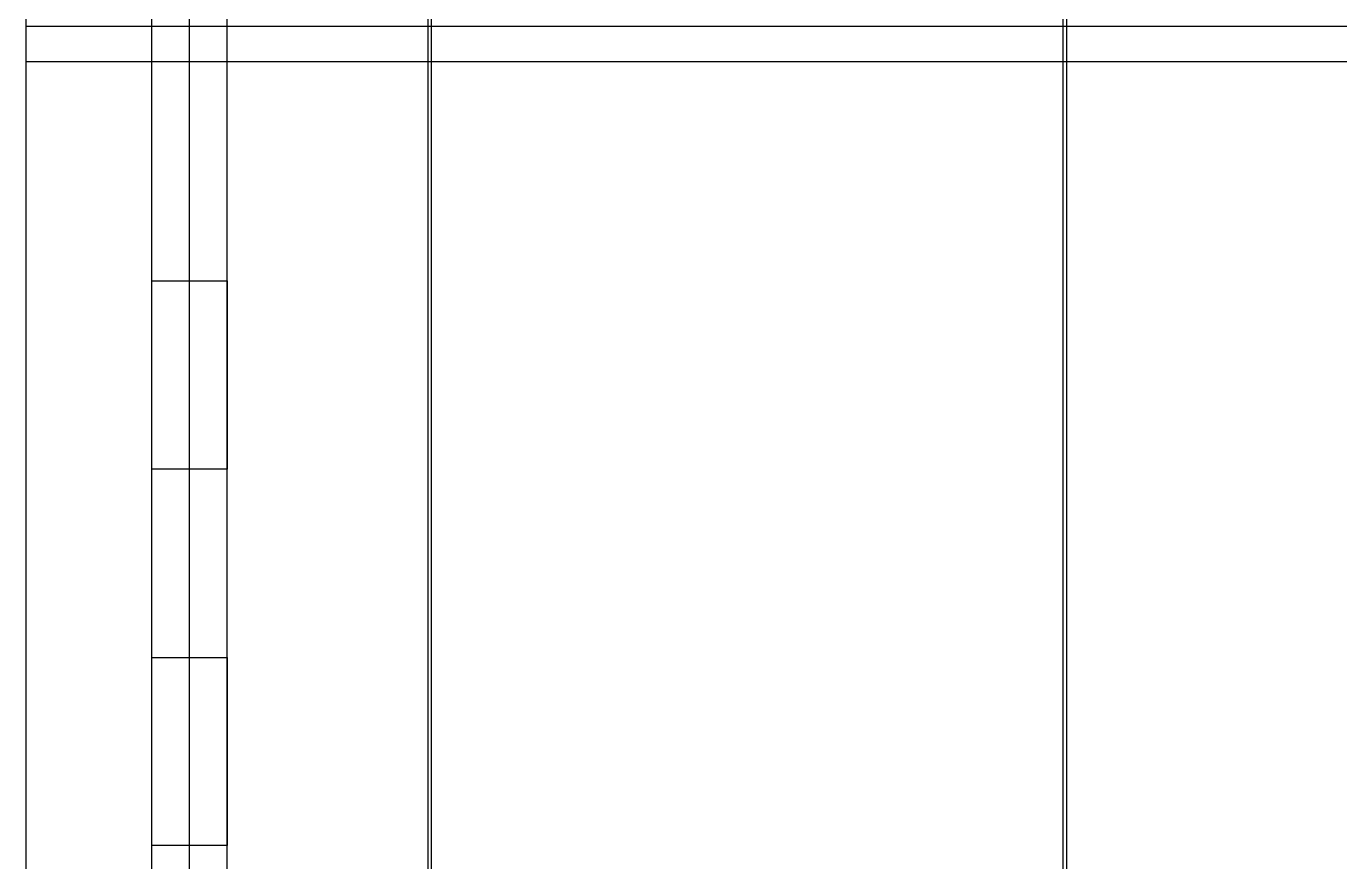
# Model space of a CAD drawing. Header units: millimetres. Extents: x -118 to 978, y -2247 to 617.
# Drawn here: x 435.5 to 540.1, y 545.1 to 611.6 of the extents above; entities that cross this region are included whole.
import ezdxf

# ---------------------------------------------------------------- set-up
doc = ezdxf.new("R2010")
doc.units = ezdxf.units.MM
doc.layers.add('Holes', color=1, linetype='Continuous', plot=False)
doc.layers.add('TabGuides', color=3, linetype='Continuous')
doc.layers.add('text', color=5, linetype='Continuous')

# ---------------------------------------------------------------- blocks, each defined once
blk = doc.blocks.new('Back Panel')
for p, q in [((0, -115.952), (0, 2.798)), ((0, 2.798), (208.5, 2.798)), ((0, -115.952), (0, 2.798)), ((0, 2.798), (208.5, 2.798)), ((0, -115.952), (0, 2.798)), ((0, 2.798), (208.5, 2.798)), ((0, -115.952), (0, 2.798)), ((0, 2.798), (208.5, 2.798)), ((0, -115.952), (0, 2.798)), ((0, 2.798), (208.5, 2.798)), ((0, -115.952), (0, 2.798)), ((0, 2.798), (208.5, 2.798)), ((0, -115.952), (0, 2.798)), ((0, 2.798), (208.5, 2.798)), ((0, -115.952), (0, 2.798)), ((0, 2.798), (208.5, 2.798)), ((0, -115.952), (0, 2.798)), ((0, 2.798), (208.5, 2.798)), ((0, -115.952), (0, 2.798)), ((0, 2.798), (208.5, 2.798)), ((0, -115.952), (0, 2.798)), ((0, 2.798), (208.5, 2.798)), ((0, -115.952), (0, 2.798)), ((0, 2.798), (208.5, 2.798)), ((0, -115.952), (0, 2.798)), ((0, 2.798), (208.5, 2.798)), ((0, -115.952), (0, 2.798)), ((0, 2.798), (208.5, 2.798)), ((0, -115.952), (0, 2.798)), ((0, 2.798), (208.5, 2.798)), ((0, -115.952), (0, 2.798)), ((0, 2.798), (208.5, 2.798)), ((0, -115.952), (0, 2.798)), ((0, 2.798), (208.5, 2.798)), ((0, -115.952), (0, 2.798)), ((0, 2.798), (208.5, 2.798)), ((0, -115.952), (0, 2.798)), ((0, 2.798), (208.5, 2.798)), ((0, -115.952), (0, 2.798)), ((0, 2.798), (208.5, 2.798)), ((0, -115.952), (0, 2.798)), ((0, 2.798), (208.5, 2.798)), ((0, -115.952), (0, 2.798)), ((0, 2.798), (208.5, 2.798)), ((0, -115.952), (0, 2.798)), ((0, 2.798), (208.5, 2.798)), ((0, -115.952), (0, 2.798)), ((0, 2.798), (208.5, 2.798)), ((0, -115.952), (0, 2.798)), ((0, 2.798), (208.5, 2.798)), ((0, -115.952), (0, 2.798)), ((0, 2.798), (208.5, 2.798)), ((0, -115.952), (0, 2.798)), ((0, 2.798), (208.5, 2.798)), ((0, -115.952), (0, 2.798)), ((0, 2.798), (208.5, 2.798)), ((0, -115.952), (0, 2.798)), ((0, 2.798), (208.5, 2.798)), ((0, -115.952), (0, 2.798)), ((0, 2.798), (208.5, 2.798))]:
    blk.add_line(p, q)
at = {"layer": 'Holes'}
for p, q in [((10, -32.476), (10, -17.476)), ((10, -17.476), (16, -17.476)), ((10, -32.476), (10, -17.476)), ((10, -17.476), (16, -17.476)), ((10, -32.476), (10, -17.476)), ((10, -17.476), (16, -17.476)), ((10, -32.476), (10, -17.476)), ((10, -17.476), (16, -17.476)), ((10, -32.476), (10, -17.476)), ((10, -17.476), (16, -17.476)), ((10, -32.476), (10, -17.476)), ((10, -17.476), (16, -17.476)), ((10, -32.476), (10, -17.476)), ((10, -17.476), (16, -17.476)), ((10, -32.476), (10, -17.476)), ((10, -17.476), (16, -17.476)), ((10, -32.476), (10, -17.476)), ((10, -17.476), (16, -17.476)), ((10, -32.476), (10, -17.476)), ((10, -17.476), (16, -17.476)), ((10, -32.476), (10, -17.476)), ((10, -17.476), (16, -17.476)), ((10, -32.476), (10, -17.476)), ((10, -17.476), (16, -17.476)), ((10, -32.476), (10, -17.476)), ((10, -17.476), (16, -17.476)), ((10, -32.476), (10, -17.476)), ((10, -17.476), (16, -17.476)), ((10, -32.476), (10, -17.476)), ((10, -17.476), (16, -17.476)), ((10, -32.476), (10, -17.476)), ((10, -17.476), (16, -17.476)), ((10, -32.476), (10, -17.476)), ((10, -17.476), (16, -17.476)), ((10, -32.476), (10, -17.476)), ((10, -17.476), (16, -17.476)), ((10, -32.476), (10, -17.476)), ((10, -17.476), (16, -17.476)), ((10, -32.476), (10, -17.476)), ((10, -17.476), (16, -17.476)), ((10, -32.476), (10, -17.476)), ((10, -17.476), (16, -17.476)), ((10, -32.476), (10, -17.476)), ((10, -17.476), (16, -17.476)), ((10, -32.476), (10, -17.476)), ((10, -17.476), (16, -17.476)), ((10, -32.476), (10, -17.476)), ((10, -17.476), (16, -17.476)), ((10, -32.476), (10, -17.476)), ((10, -17.476), (16, -17.476)), ((10, -32.476), (10, -17.476)), ((10, -17.476), (16, -17.476)), ((10, -32.476), (10, -17.476)), ((10, -17.476), (16, -17.476)), ((10, -32.476), (10, -17.476)), ((10, -17.476), (16, -17.476)), ((10, -32.476), (10, -17.476)), ((10, -17.476), (16, -17.476)), ((10, -32.476), (10, -17.476)), ((10, -17.476), (16, -17.476)), ((16, -17.476), (16, -32.476)), ((16, -17.476), (16, -32.476)), ((16, -17.476), (16, -32.476)), ((16, -17.476), (16, -32.476)), ((16, -17.476), (16, -32.476)), ((16, -17.476), (16, -32.476)), ((16, -17.476), (16, -32.476)), ((16, -17.476), (16, -32.476)), ((16, -17.476), (16, -32.476)), ((16, -17.476), (16, -32.476)), ((16, -17.476), (16, -32.476)), ((16, -17.476), (16, -32.476)), ((16, -17.476), (16, -32.476)), ((16, -17.476), (16, -32.476)), ((16, -17.476), (16, -32.476)), ((16, -17.476), (16, -32.476)), ((16, -17.476), (16, -32.476)), ((16, -17.476), (16, -32.476)), ((16, -17.476), (16, -32.476)), ((16, -17.476), (16, -32.476)), ((16, -17.476), (16, -32.476)), ((16, -17.476), (16, -32.476)), ((16, -17.476), (16, -32.476)), ((16, -17.476), (16, -32.476)), ((16, -17.476), (16, -32.476)), ((16, -17.476), (16, -32.476)), ((16, -17.476), (16, -32.476)), ((16, -17.476), (16, -32.476)), ((16, -17.476), (16, -32.476)), ((16, -17.476), (16, -32.476)), ((16, -32.476), (10, -32.476)), ((16, -32.476), (10, -32.476)), ((16, -32.476), (10, -32.476)), ((16, -32.476), (10, -32.476)), ((16, -32.476), (10, -32.476)), ((16, -32.476), (10, -32.476)), ((16, -32.476), (10, -32.476)), ((16, -32.476), (10, -32.476)), ((16, -32.476), (10, -32.476)), ((16, -32.476), (10, -32.476)), ((16, -32.476), (10, -32.476)), ((16, -32.476), (10, -32.476)), ((16, -32.476), (10, -32.476)), ((16, -32.476), (10, -32.476)), ((16, -32.476), (10, -32.476)), ((16, -32.476), (10, -32.476)), ((16, -32.476), (10, -32.476)), ((16, -32.476), (10, -32.476)), ((16, -32.476), (10, -32.476)), ((16, -32.476), (10, -32.476)), ((16, -32.476), (10, -32.476)), ((16, -32.476), (10, -32.476)), ((16, -32.476), (10, -32.476)), ((16, -32.476), (10, -32.476)), ((16, -32.476), (10, -32.476)), ((16, -32.476), (10, -32.476)), ((16, -32.476), (10, -32.476)), ((16, -32.476), (10, -32.476)), ((16, -32.476), (10, -32.476)), ((16, -32.476), (10, -32.476)), ((10, -62.476), (10, -47.476)), ((10, -47.476), (16, -47.476)), ((10, -62.476), (10, -47.476)), ((10, -47.476), (16, -47.476)), ((10, -62.476), (10, -47.476)), ((10, -47.476), (16, -47.476)), ((10, -62.476), (10, -47.476)), ((10, -47.476), (16, -47.476)), ((10, -62.476), (10, -47.476)), ((10, -47.476), (16, -47.476)), ((10, -62.476), (10, -47.476)), ((10, -47.476), (16, -47.476)), ((10, -62.476), (10, -47.476)), ((10, -47.476), (16, -47.476)), ((10, -62.476), (10, -47.476)), ((10, -47.476), (16, -47.476)), ((10, -62.476), (10, -47.476)), ((10, -47.476), (16, -47.476)), ((10, -62.476), (10, -47.476)), ((10, -47.476), (16, -47.476)), ((10, -62.476), (10, -47.476)), ((10, -47.476), (16, -47.476)), ((10, -62.476), (10, -47.476)), ((10, -47.476), (16, -47.476)), ((10, -62.476), (10, -47.476)), ((10, -47.476), (16, -47.476)), ((10, -62.476), (10, -47.476)), ((10, -47.476), (16, -47.476)), ((10, -62.476), (10, -47.476)), ((10, -47.476), (16, -47.476)), ((10, -62.476), (10, -47.476)), ((10, -47.476), (16, -47.476)), ((10, -62.476), (10, -47.476)), ((10, -47.476), (16, -47.476)), ((10, -62.476), (10, -47.476)), ((10, -47.476), (16, -47.476)), ((10, -62.476), (10, -47.476)), ((10, -47.476), (16, -47.476)), ((10, -62.476), (10, -47.476)), ((10, -47.476), (16, -47.476)), ((10, -62.476), (10, -47.476)), ((10, -47.476), (16, -47.476)), ((10, -62.476), (10, -47.476)), ((10, -47.476), (16, -47.476)), ((10, -62.476), (10, -47.476)), ((10, -47.476), (16, -47.476)), ((10, -62.476), (10, -47.476)), ((10, -47.476), (16, -47.476)), ((10, -62.476), (10, -47.476)), ((10, -47.476), (16, -47.476)), ((10, -62.476), (10, -47.476)), ((10, -47.476), (16, -47.476)), ((10, -62.476), (10, -47.476)), ((10, -47.476), (16, -47.476)), ((10, -62.476), (10, -47.476)), ((10, -47.476), (16, -47.476)), ((10, -62.476), (10, -47.476)), ((10, -47.476), (16, -47.476)), ((10, -62.476), (10, -47.476)), ((10, -47.476), (16, -47.476)), ((16, -47.476), (16, -62.476)), ((16, -47.476), (16, -62.476)), ((16, -47.476), (16, -62.476)), ((16, -47.476), (16, -62.476)), ((16, -47.476), (16, -62.476)), ((16, -47.476), (16, -62.476)), ((16, -47.476), (16, -62.476)), ((16, -47.476), (16, -62.476)), ((16, -47.476), (16, -62.476)), ((16, -47.476), (16, -62.476)), ((16, -47.476), (16, -62.476)), ((16, -47.476), (16, -62.476)), ((16, -47.476), (16, -62.476)), ((16, -47.476), (16, -62.476)), ((16, -47.476), (16, -62.476)), ((16, -47.476), (16, -62.476)), ((16, -47.476), (16, -62.476)), ((16, -47.476), (16, -62.476)), ((16, -47.476), (16, -62.476)), ((16, -47.476), (16, -62.476)), ((16, -47.476), (16, -62.476)), ((16, -47.476), (16, -62.476)), ((16, -47.476), (16, -62.476)), ((16, -47.476), (16, -62.476)), ((16, -47.476), (16, -62.476)), ((16, -47.476), (16, -62.476)), ((16, -47.476), (16, -62.476)), ((16, -47.476), (16, -62.476)), ((16, -47.476), (16, -62.476)), ((16, -47.476), (16, -62.476)), ((16, -62.476), (10, -62.476)), ((16, -62.476), (10, -62.476)), ((16, -62.476), (10, -62.476)), ((16, -62.476), (10, -62.476)), ((16, -62.476), (10, -62.476)), ((16, -62.476), (10, -62.476)), ((16, -62.476), (10, -62.476)), ((16, -62.476), (10, -62.476)), ((16, -62.476), (10, -62.476)), ((16, -62.476), (10, -62.476)), ((16, -62.476), (10, -62.476)), ((16, -62.476), (10, -62.476)), ((16, -62.476), (10, -62.476)), ((16, -62.476), (10, -62.476)), ((16, -62.476), (10, -62.476)), ((16, -62.476), (10, -62.476)), ((16, -62.476), (10, -62.476)), ((16, -62.476), (10, -62.476)), ((16, -62.476), (10, -62.476)), ((16, -62.476), (10, -62.476)), ((16, -62.476), (10, -62.476)), ((16, -62.476), (10, -62.476)), ((16, -62.476), (10, -62.476)), ((16, -62.476), (10, -62.476)), ((16, -62.476), (10, -62.476)), ((16, -62.476), (10, -62.476)), ((16, -62.476), (10, -62.476)), ((16, -62.476), (10, -62.476)), ((16, -62.476), (10, -62.476)), ((16, -62.476), (10, -62.476))]:
    blk.add_line(p, q, dxfattribs=at)
at = {"layer": 'text'}
blk.add_line((0, 0), (420, 0), dxfattribs=at)
blk.add_line((0, 0), (420, 0), dxfattribs=at)
blk.add_line((0, 0), (420, 0), dxfattribs=at)
blk.add_line((0, 0), (420, 0), dxfattribs=at)
blk.add_line((0, 0), (420, 0), dxfattribs=at)
blk.add_line((0, 0), (420, 0), dxfattribs=at)
blk.add_line((0, 0), (420, 0), dxfattribs=at)
blk.add_line((0, 0), (420, 0), dxfattribs=at)
blk.add_line((0, 0), (420, 0), dxfattribs=at)
blk.add_line((0, 0), (420, 0), dxfattribs=at)
blk.add_line((0, 0), (420, 0), dxfattribs=at)
blk.add_line((0, 0), (420, 0), dxfattribs=at)
blk.add_line((0, 0), (420, 0), dxfattribs=at)
blk.add_line((0, 0), (420, 0), dxfattribs=at)
blk.add_line((0, 0), (420, 0), dxfattribs=at)
blk.add_line((0, 0), (420, 0), dxfattribs=at)
blk.add_line((0, 0), (420, 0), dxfattribs=at)
blk.add_line((0, 0), (420, 0), dxfattribs=at)
blk.add_line((0, 0), (420, 0), dxfattribs=at)
blk.add_line((0, 0), (420, 0), dxfattribs=at)
blk.add_line((0, 0), (420, 0), dxfattribs=at)
blk.add_line((0, 0), (420, 0), dxfattribs=at)
blk.add_line((0, 0), (420, 0), dxfattribs=at)
blk.add_line((0, 0), (420, 0), dxfattribs=at)
blk.add_line((0, 0), (420, 0), dxfattribs=at)
blk.add_line((0, 0), (420, 0), dxfattribs=at)
blk.add_line((0, 0), (420, 0), dxfattribs=at)
blk.add_line((0, 0), (420, 0), dxfattribs=at)
blk.add_line((0, 0), (420, 0), dxfattribs=at)
blk.add_line((0, 0), (420, 0), dxfattribs=at)

msp = doc.modelspace()

# ---------------------------------------------------------------- linework, layer by layer
at = {"layer": 'TabGuides'}
for p in [(435.5074, 166.7347), (445.5074, 122.3697), (448.5074, -3.6403), (451.5074, 122.3697), (467.5116, -2198.3252), (467.7885, 19.0042), (518.1132, -2157.5272), (518.3901, 59.8022)]:
    msp.add_xline(p, (0, 1), dxfattribs=at)

# ---------------------------------------------------------------- block references
msp.add_blockref('Back Panel', (435.5074, 608.8369))

doc.saveas('drawing.dxf')
